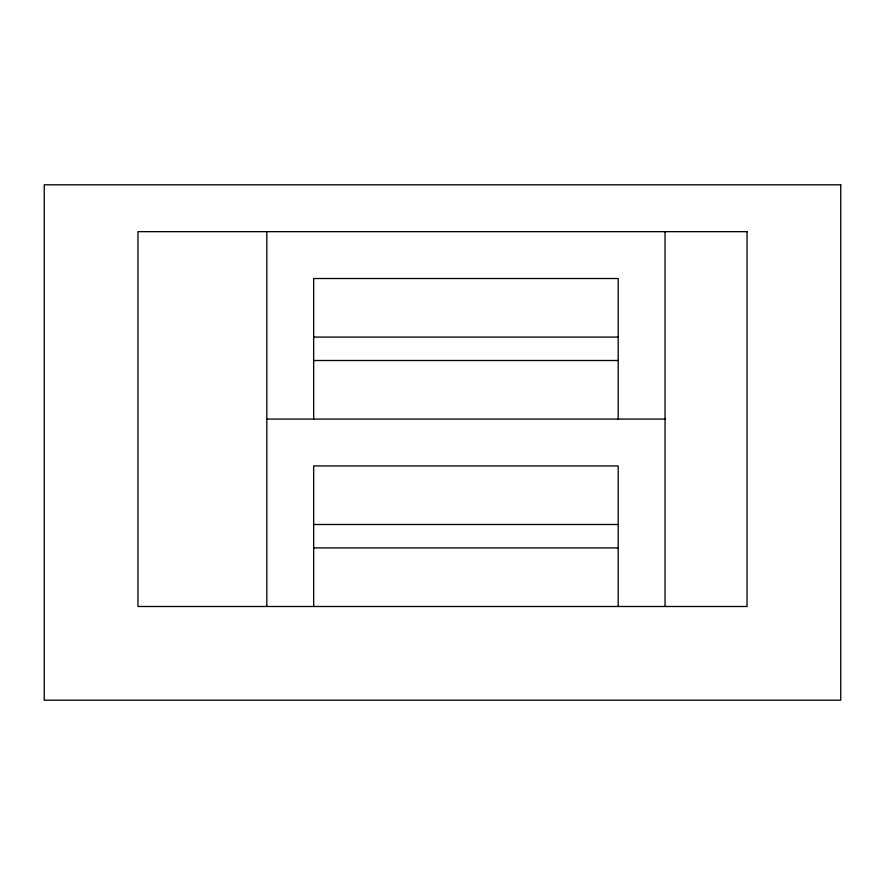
<?xml version="1.0" encoding="UTF-8"?>
<svg xmlns="http://www.w3.org/2000/svg" width="885" height="885" viewBox="0 0 885 885"><rect width="100%" height="100%" fill="white"/><g stroke="black" fill="none" stroke-linecap="round" stroke-linejoin="round"><path stroke-width="1.33" d="M313.655 337.085L618.195 337.085M313.655 360.505L618.195 360.505M266.805 419.07L665.055 419.07M313.655 524.495L618.195 524.495M313.655 547.915L618.195 547.915M665.055 231.66L665.055 606.49M618.195 419.07L618.195 278.51L313.655 278.51L313.655 419.07M618.195 606.49L618.195 465.93L313.655 465.93L313.655 606.49M266.805 231.66L266.805 606.49M840.75 184.81L44.25 184.81L44.25 700.19L840.75 700.19L840.75 184.81M747.04 231.66L137.96 231.66L137.96 606.49L747.04 606.49L747.04 231.66"/></g></svg>
